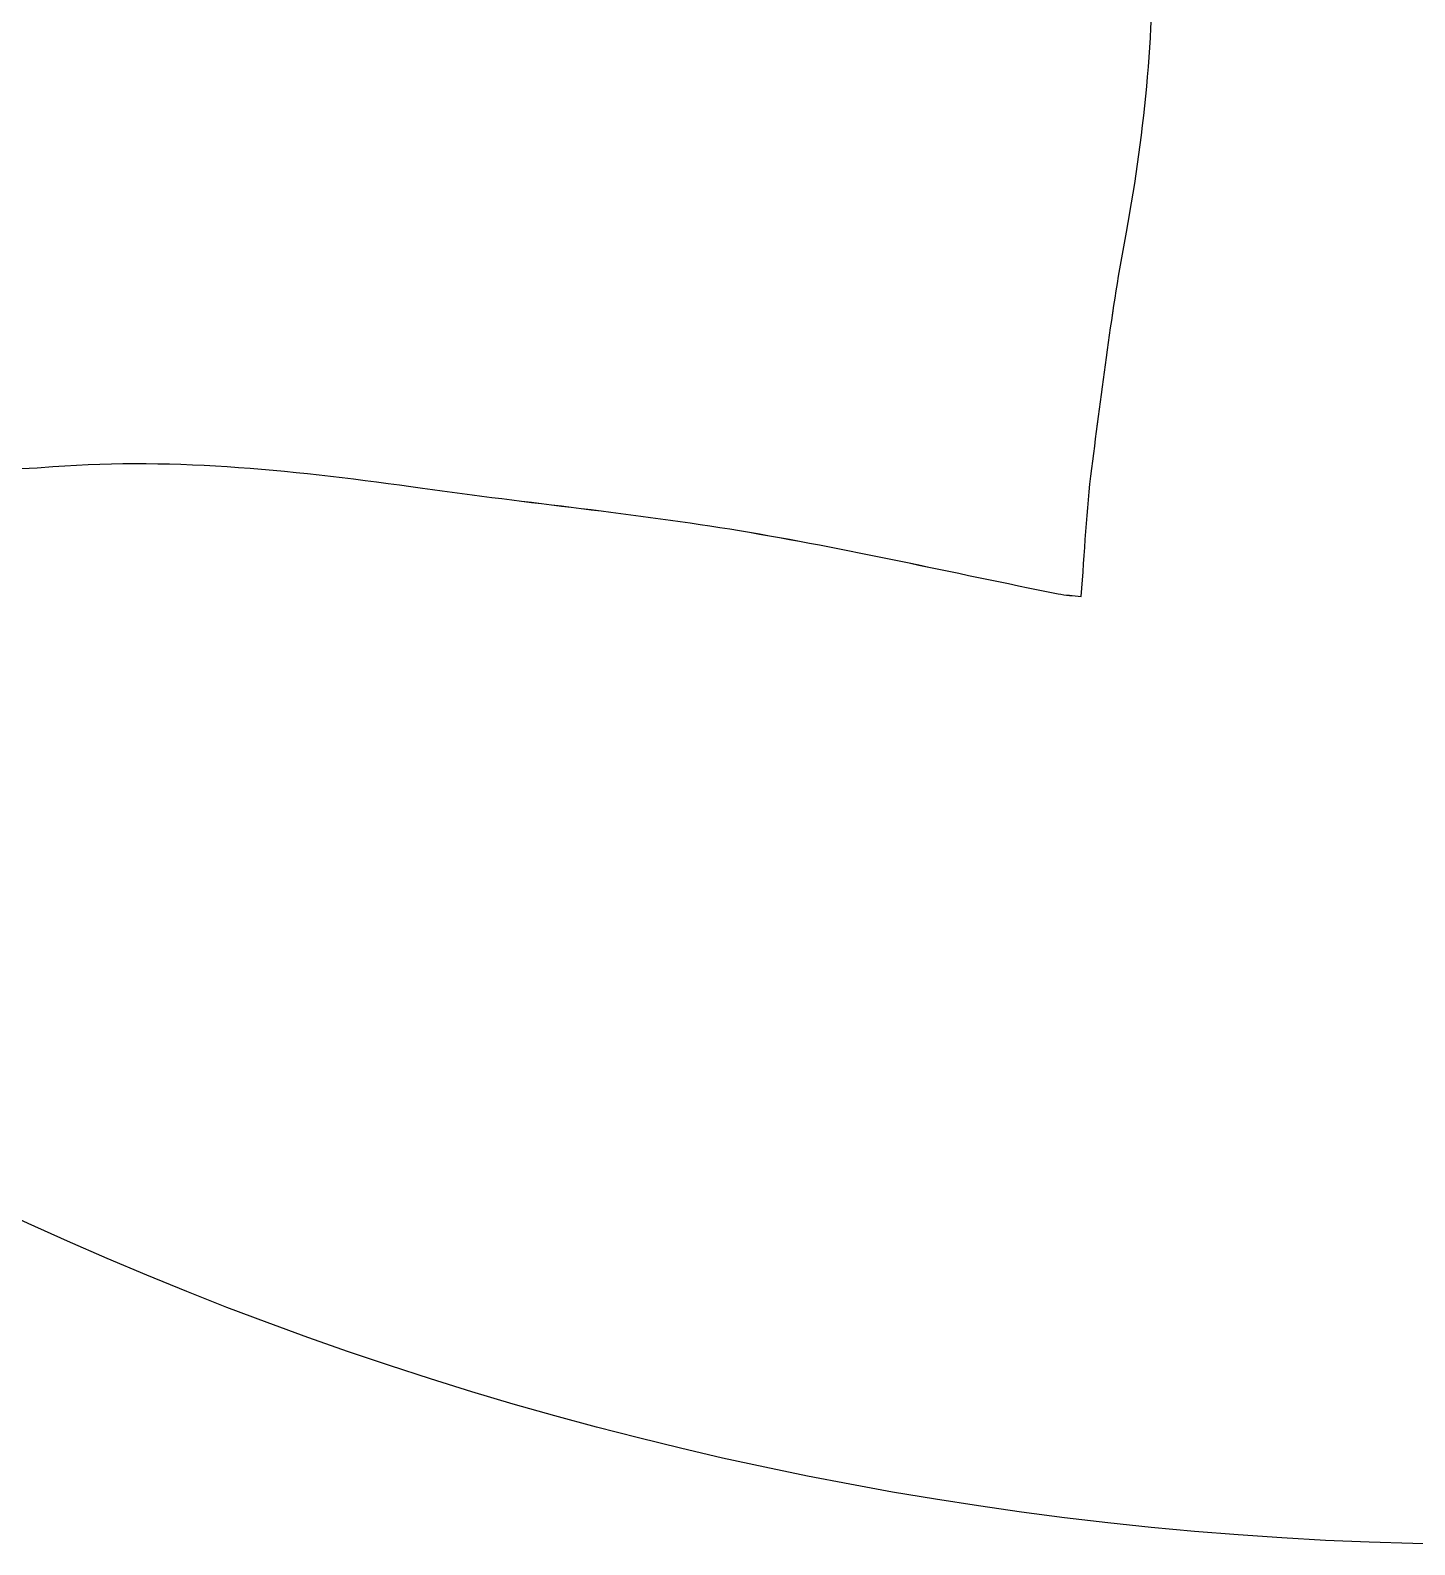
# Model space of a CAD drawing. Extents: x 105 to 524, y 66 to 486.
# Drawn here: x 227.5 to 309.6, y 66.1 to 155.9 of the extents above; entities that cross this region are included whole.
import ezdxf

# ---------------------------------------------------------------- set-up
doc = ezdxf.new("R2010")
doc.units = 0
doc.layers.add('tree', color=7, linetype='CONTINUOUS')

msp = doc.modelspace()

# ---------------------------------------------------------------- linework, layer by layer
at = {"layer": 'tree', "color": 7}
for points in [[(292.494851, 143.935083), (293.636953, 150.056954), (294.197189, 156.199916), (294.025487, 162.418967)], [(292.494878, 143.934656), (293.636979, 150.056525), (294.197214, 156.199223), (294.025514, 162.418272)], [(292.494878, 143.933588), (293.63698, 150.055458), (294.197216, 156.198154), (294.025513, 162.417205)], [(290.44804, 129.926598), (291.051803, 134.607039), (291.630197, 139.299228), (292.494851, 143.935083)], [(290.448067, 129.925103), (291.05183, 134.605277), (291.629957, 139.297733), (292.494878, 143.933588)], [(290.448069, 129.926172), (291.05183, 134.606344), (291.629955, 139.2988), (292.494878, 143.934656)], [(228.861864, 130.03606), (236.266967, 130.589779), (243.496628, 129.783764), (250.765811, 128.756421)], [(228.86189, 130.034565), (236.266993, 130.588284), (243.496388, 129.782268), (250.765838, 128.754926)], [(228.861892, 130.035632), (236.266994, 130.589352), (243.496387, 129.783336), (250.765839, 128.755994)], [(195.79803, 127.981056), (205.405416, 130.004557), (219.062833, 129.301703), (228.86189, 130.034565)], [(289.819177, 122.341139), (290.028531, 124.95408), (290.129203, 127.454356), (290.44804, 129.926598)], [(289.819203, 122.340444), (290.028559, 124.953384), (290.129228, 127.45393), (290.448069, 129.926172)], [(289.819204, 122.339377), (290.028558, 124.952318), (290.129229, 127.452861), (290.448067, 129.925103)], [(250.765811, 128.756421), (257.025875, 127.871914), (263.331334, 127.278415), (269.564695, 126.243598)], [(250.765838, 128.754926), (257.025902, 127.870419), (263.331361, 127.27692), (269.564721, 126.241836)], [(250.765839, 128.755994), (257.025902, 127.871488), (263.33136, 127.277989), (269.564721, 126.242904)], [(314.693991, 66.146652), (259.06483, 66.146652), (205.714094, 88.24525), (166.378336, 127.581008)], [(269.564695, 126.243598), (275.892585, 125.192761), (282.156387, 123.757205), (288.450097, 122.49839)], [(269.564721, 126.242904), (275.892613, 125.192335), (282.156415, 123.756512), (288.450122, 122.497963)], [(269.564721, 126.241836), (275.892611, 125.191266), (282.156414, 123.755443), (288.450123, 122.496895)], [(288.450097, 122.49839), (288.884827, 122.411355), (289.333977, 122.395069), (289.819177, 122.341139)], [(288.450122, 122.497963), (288.884854, 122.410929), (289.333735, 122.394641), (289.819203, 122.340444)], [(288.450123, 122.496895), (288.884854, 122.40986), (289.333737, 122.393574), (289.819204, 122.339377)]]:
    msp.add_open_spline(points, degree=3, dxfattribs=at)

doc.saveas('drawing.dxf')
